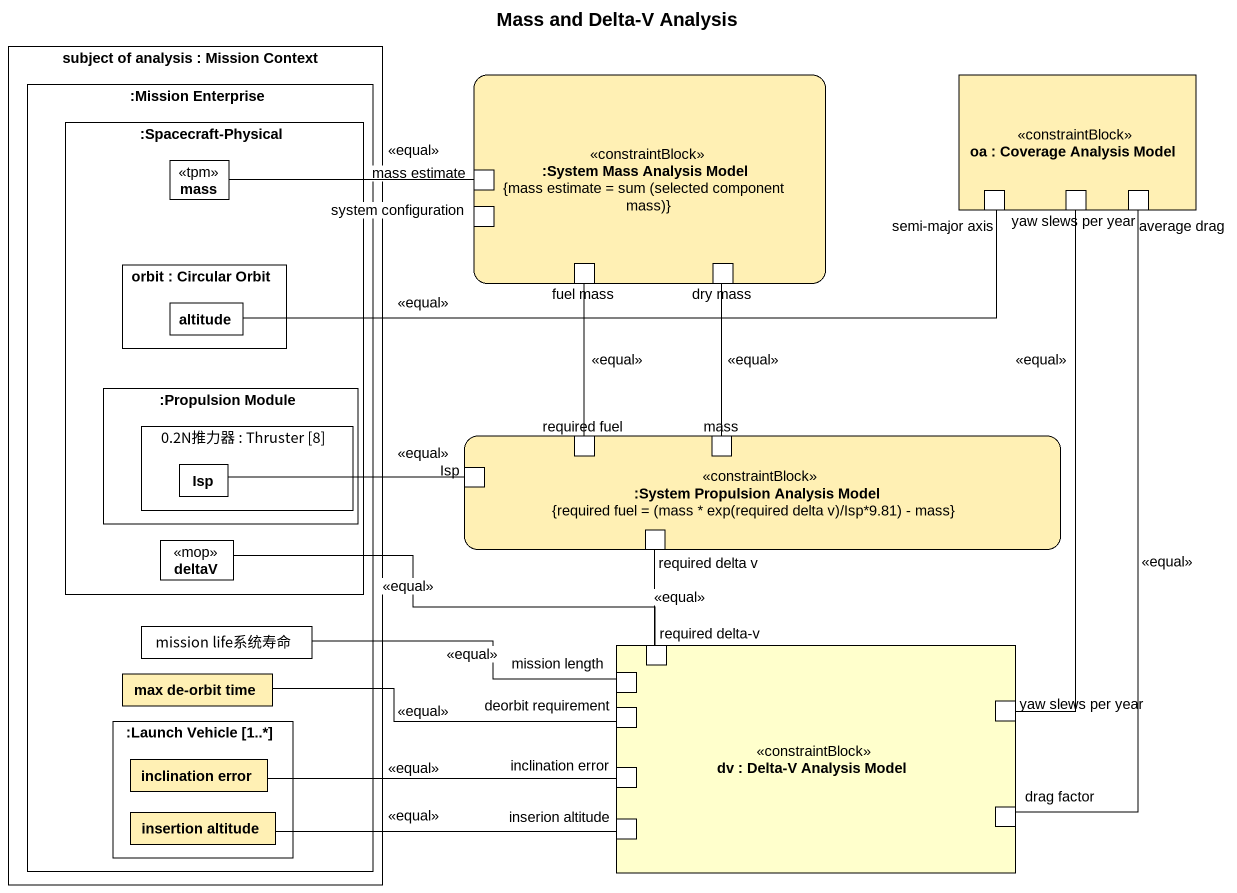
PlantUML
@startuml
title Mass and Delta-V Analysis
rectangle "subject of analysis : Mission Context" as subject_of_analysis {
  rectangle ":Mission Enterprise" as Mission_Enterprise {
    rectangle ":Spacecraft-Physical" as Spacecraft_Physical {
      rectangle mass <<tpm>>
      rectangle "orbit : Circular Orbit" as orbit {
        rectangle altitude
      }
      rectangle ":Propulsion Module" as Propulsion_Module {
        rectangle "0.2N推力器 : Thruster [8]" as p0_2N推力器 {
          rectangle Isp
        }
      }
      rectangle deltaV <<mop>>
    }
    rectangle "mission life系统寿命" as mission_life系统寿命
    rectangle "max de-orbit time" as max_de_orbit_time #FFF0B4
    rectangle ":Launch Vehicle [1..*]" as Launch_Vehicle_1 {
      rectangle "inclination error" as inclination_error #FFF0B4
      rectangle "insertion altitude" as insertion_altitude #FFF0B4
    }
  }
}
rectangle ":System Mass Analysis Model\n{mass estimate = sum (selected component mass)}" as System_Mass_Analysis_Model <<constraintBlock>> #FFF0B4 {
  port "mass estimate" as mass_estimate
  port "system configuration" as system_configuration
  port "fuel mass" as fuel_mass
  port "dry mass" as dry_mass
}
rectangle "oa : Coverage Analysis Model" as oa <<constraintBlock>> #FFF0B4 {
  port "semi-major axis" as semi_major_axis
  port "yaw slews per year" as yaw_slews_per_year
  port "average drag" as average_drag
}
rectangle ":System Propulsion Analysis Model\n{required fuel = (mass * exp(required delta v)/Isp*9.81) - mass}" as System_Propulsion_Analysis <<constraintBlock>> #FFF0B4 {
  port "required fuel" as required_fuel
  port "mass" as mass_2
  port "Isp" as Isp_2
  port "required delta v" as required_delta_v
}
rectangle "dv : Delta-V Analysis Model" as dv <<constraintBlock>> #FFFFCC {
  port "mission length" as mission_length
  port "required delta-v" as required_delta_v_2
  port "deorbit requirement" as deorbit_requirement
  port "yaw slews per year" as yaw_slews_per_year_2
  port "inclination error" as inclination_error_2
  port "drag factor" as drag_factor
  port "inserion altitude" as inserion_altitude
}
mass -right- mass_estimate : <<equal>>
yaw_slews_per_year -- yaw_slews_per_year_2 : <<equal>>
average_drag -- drag_factor : <<equal>>
fuel_mass -- required_fuel : <<equal>>
dry_mass -- mass_2 : <<equal>>
altitude -right- semi_major_axis : <<equal>>
Isp -right- Isp_2 : <<equal>>
deltaV -right- required_delta_v_2 : <<equal>>
mission_life系统寿命 -right- mission_length : <<equal>>
max_de_orbit_time -right- deorbit_requirement : <<equal>>
required_delta_v_2 -up- required_delta_v : <<equal>>
inclination_error -right- inclination_error_2 : <<equal>>
insertion_altitude -right- inserion_altitude : <<equal>>
@enduml
